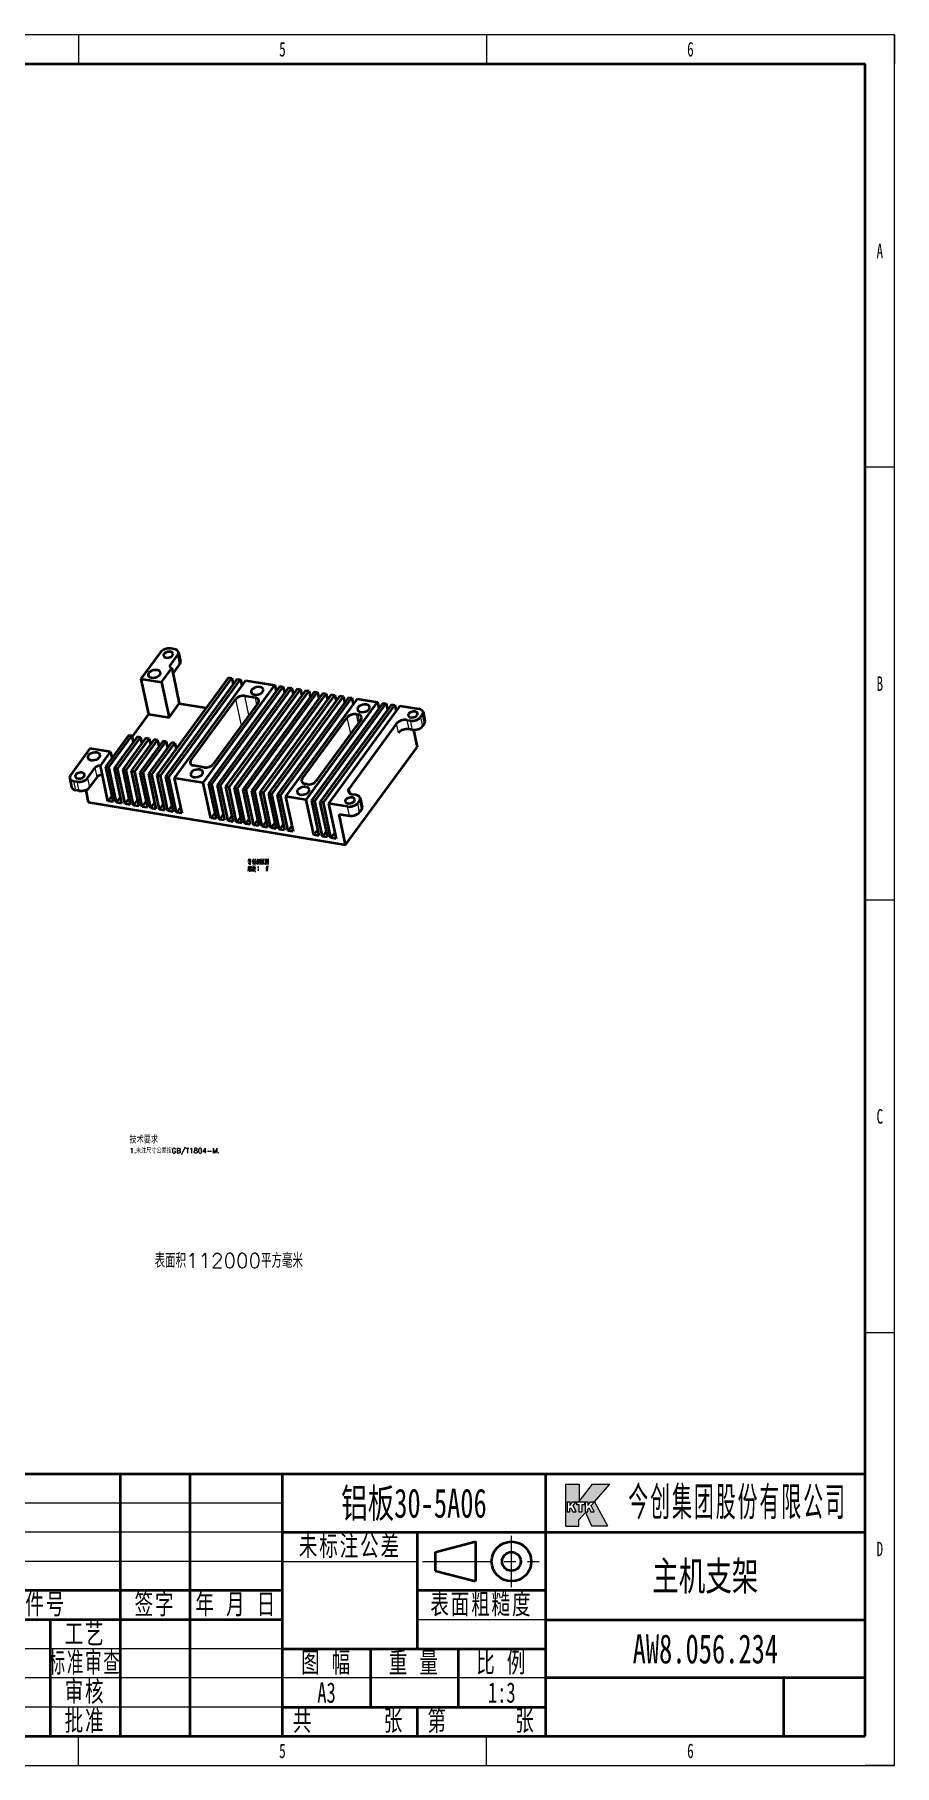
# Model space of a CAD drawing. Header units: millimetres. Extents: x -631 to 3210, y -446 to 2288.
# Drawn here: x 187 to 630, y 1396 to 2288 of the extents above; entities that cross this region are included whole.
import ezdxf
from ezdxf.enums import TextEntityAlignment as Align

# ---------------------------------------------------------------- set-up
doc = ezdxf.new("R2010")
doc.units = ezdxf.units.MM
doc.linetypes.add('点画线', pattern=[18, 12, -2, 2, -2])
doc.layers.get('0').update_dxf_attribs({"lineweight": 18})
for name, color, linetype, lineweight in [('中心线层', 1, '点画线', 18), ('尺寸线层', 3, 'Continuous', 18), ('文本层', 3, 'Continuous', 18), ('粗实线层', 7, 'Continuous', 35), ('细实线层', 7, 'Continuous', 18), ('细线0层', 255, 'Continuous', 18)]:
    doc.layers.add(name, color=color, linetype=linetype, lineweight=lineweight)
doc.styles.add('_CAXA_TXTSTYLE_OVERRID_1', font='', dxfattribs={"width": 0.667, "height": 3.5})
doc.styles.get("Standard").update_dxf_attribs({"font": 'txt.shx', "bigfont": 'gbcbig.shx'})
doc.styles.add('标准', font='', dxfattribs={"width": 0.667})
doc.styles.get('_CAXA_TXTSTYLE_OVERRID_1').set_extended_font_data('仿宋')
doc.styles.get('标准').set_extended_font_data('宋体')

# ---------------------------------------------------------------- blocks, each defined once
blk = doc.blocks.new('*X2')
at = {"layer": '粗实线层'}
for p, q in [((-185, 143.5), (205, 143.5)), ((205, -143.5), (205, 143.5)), ((-185, -143.5), (205, -143.5))]:
    blk.add_line(p, q, dxfattribs=at)
at = {"layer": '细实线层'}
for p, q in [((-210, 148.5), (210, 148.5)), ((70, 148.5), (70, 143.5)), ((140, 148.5), (140, 143.5)), ((210, -148.5), (210, 148.5)), ((210, 148.5), (210, 143.5)), ((210, 74.25), (205, 74.25)), ((210, 0), (205, 0)), ((210, -74.25), (205, -74.25)), ((70, -148.5), (70, -143.5)), ((140, -148.5), (140, -143.5)), ((210, -148.5), (210, -143.5)), ((-210, -148.5), (210, -148.5)), ((210, -148.5), (205, -148.5))]:
    blk.add_line(p, q, dxfattribs=at)
at = {"layer": '尺寸线层', "style": '标准'}
for tag, height, width, p in [('T1', 2.5, 0.667, (-175, 146)), ('T2', 2.5, 0.667, (-105, 146)), ('T3', 2.5, 0.667, (-35, 146)), ('T4', 2.5, 0.667, (35, 146)), ('T5', 2.5, 0.667, (105, 146)), ('T6', 2.5, 0.667, (175, 146)), ('R1', 2.5, 0.667, (207.5, 111.38)), ('SQE', 3.5, 0.667, (-188.18, 80.99)), ('试制车间', 3.5, 0.28375, (-188.18, 73.99)), ('涂装车间（装配）', 3.5, 0.147264, (-188.18, 66.99)), ('涂装车间（涂装）', 3.5, 0.147264, (-188.18, 59.99)), ('国际内装车间', 3.5, 0.189302, (-188.18, 52.99)), ('地铁复合车间', 3.5, 0.186278, (-188.18, 46.02)), ('屏蔽门车间', 3.5, 0.225254, (-188.18, 39.14)), ('R2', 2.5, 0.667, (207.5, 37.12)), ('电器车间', 3.5, 0.292284, (-188.18, 32.21)), ('玻璃钢车间', 3.5, 0.225603, (-188.18, 25.29)), ('城轨内装车间', 3.5, 0.186278, (-188.18, 18.29)), ('不锈钢箱体车间', 3.5, 0.15932, (-188.18, 11.29)), ('门系统总装车间', 3.5, 0.161527, (-188.18, 4.29)), ('座椅厨房车间', 3.5, 0.186516, (-188.18, -2.71)), ('碳钢车间', 3.5, 0.28375, (-188.18, -9.71)), ('铝不锈钢车间', 3.5, 0.186397, (-188.18, -16.71)), ('风挡车间', 3.5, 0.284026, (-188.18, -23.71)), ('风道车间', 3.5, 0.284026, (-188.18, -30.71)), ('动车内装车间', 3.5, 0.186397, (-188.18, -37.71)), ('R3', 2.5, 0.667, (207.5, -37.12)), ('采购部', 3.5, 0.378308, (-188.18, -44.71)), ('检修服务部', 3.5, 0.223014, (-188.18, -51.71)), ('品管部', 3.5, 0.389426, (-188.18, -58.71)), ('生产保障部', 3.5, 0.223356, (-188.18, -65.71)), ('工业化部', 3.5, 0.281557, (-188.18, -72.71)), ('研发部', 3.5, 0.3788, (-188.18, -79.71)), ('旧底图总号', 3, 0.667, (-197.5, -100.5)), ('底图总号', 3, 0.667, (-197.5, -113.5)), ('R4', 2.5, 0.667, (207.5, -111.38)), ('签字', 3, 0.667, (-197.5, -126.5)), ('日期', 3, 0.667, (-197.5, -139.5)), ('B1', 2.5, 0.667, (-175, -146)), ('B2', 2.5, 0.667, (-105, -146)), ('B3', 2.5, 0.667, (-35, -146)), ('B4', 2.5, 0.667, (35, -146)), ('B5', 2.5, 0.667, (105, -146)), ('B6', 2.5, 0.667, (175, -146))]:
    blk.add_attdef(tag, text='', height=height, dxfattribs=dict(at, width=width)).set_placement(p, align=Align.MIDDLE_CENTER)
at = {"layer": '尺寸线层', "style": '标准', "width": 0.667}
blk.add_attdef('图号', text='', height=5.33, rotation=180, dxfattribs=at).set_placement((-160, 138.5), align=Align.MIDDLE_CENTER)
blk = doc.blocks.new('*X3')
at = {"layer": '粗实线层'}
h = blk.add_hatch(color=150, dxfattribs=at)
h.paths.add_polyline_path([(-51.35, 36.06), (-51.35, 40.67), (-51.35, 43.23), (-49.09, 43.23), (-49.09, 40.29), (-46.81, 43.23), (-43.85, 43.23), (-46.43, 40.25), (-44.22, 36.08), (-46.97, 36.08), (-48.02, 38.42), (-49.13, 37.14), (-49.13, 36.06)], flags=0)
h.paths.add_polyline_path([(-50.68, 39.59), (-50.67, 39.61), (-50.23, 40.23), (-49.58, 40.23), (-50.13, 39.6), (-49.61, 38.49), (-50.17, 38.49), (-50.49, 39.18), (-50.68, 38.97), (-50.68, 38.49), (-51.13, 38.49), (-51.13, 39.61), (-51.13, 40.23), (-50.68, 40.23), (-50.68, 39.61)], flags=0)
h.paths.add_polyline_path([(-49.12, 38.49), (-49.12, 39.61), (-49.12, 39.76), (-49.55, 39.76), (-49.55, 40.23), (-48.19, 40.23), (-48.19, 39.76), (-48.65, 39.76), (-48.65, 38.49)], flags=0)
h.paths.add_polyline_path([(-48.03, 38.49), (-48.03, 39.53), (-48.03, 40.23), (-47.58, 40.23), (-47.58, 39.59), (-47.13, 40.23), (-46.48, 40.23), (-47.03, 39.6), (-46.51, 38.49), (-47.07, 38.49), (-47.39, 39.18), (-47.58, 38.97), (-47.58, 38.49)], flags=0)
at = {"layer": '中心线层'}
for p, q in [((-60.71, 25.6), (-60.71, 34.4)), ((-75.97, 30), (-55.97, 30))]:
    blk.add_line(p, q, dxfattribs=at)
at = {"layer": '尺寸线层'}
for p, q in [((-100, 40), (-180, 40)), ((-100, 35), (-180, 35)), ((-100, 30), (-180, 30)), ((-100, 15), (-180, 15)), ((-54.87, 10), (-180, 10)), ((-100, 5), (-180, 5))]:
    blk.add_line(p, q, dxfattribs=at)
at = {"layer": '文本层', "color": 150}
for p, q in [((-51.35, 36.06), (-51.35, 43.23)), ((-51.35, 43.23), (-49.09, 43.23)), ((-49.09, 43.23), (-49.09, 40.29)), ((-49.09, 40.29), (-46.81, 43.23)), ((-46.81, 43.23), (-43.85, 43.23)), ((-46.43, 40.25), (-43.85, 43.23)), ((-51.13, 40.23), (-51.13, 38.49)), ((-51.13, 40.23), (-50.68, 40.23)), ((-50.68, 40.23), (-50.68, 39.59)), ((-50.68, 39.59), (-50.23, 40.23)), ((-50.68, 38.97), (-50.49, 39.18)), ((-50.68, 38.49), (-50.68, 38.97)), ((-50.49, 39.18), (-50.17, 38.49)), ((-50.23, 40.23), (-49.58, 40.23)), ((-50.13, 39.6), (-49.58, 40.23)), ((-49.61, 38.49), (-50.13, 39.6)), ((-49.55, 40.23), (-48.19, 40.23)), ((-49.55, 40.23), (-49.55, 39.76)), ((-49.55, 39.76), (-49.12, 39.76)), ((-49.12, 39.76), (-49.12, 38.49)), ((-48.65, 39.76), (-48.19, 39.76)), ((-48.65, 39.76), (-48.65, 38.49)), ((-48.19, 40.23), (-48.19, 39.76)), ((-48.03, 40.23), (-48.03, 38.49)), ((-48.03, 40.23), (-47.58, 40.23)), ((-47.58, 40.23), (-47.58, 39.59)), ((-47.58, 39.59), (-47.13, 40.23)), ((-47.58, 38.97), (-47.39, 39.18)), ((-47.58, 38.49), (-47.58, 38.97)), ((-47.39, 39.18), (-47.07, 38.49)), ((-47.13, 40.23), (-46.48, 40.23)), ((-47.03, 39.6), (-46.48, 40.23)), ((-46.51, 38.49), (-47.03, 39.6)), ((-46.43, 40.25), (-44.22, 36.08)), ((-51.35, 36.06), (-49.13, 36.06)), ((-51.13, 38.49), (-50.68, 38.49)), ((-50.17, 38.49), (-49.61, 38.49)), ((-49.13, 37.14), (-48.02, 38.42)), ((-49.13, 36.06), (-49.13, 37.14)), ((-49.12, 38.49), (-48.65, 38.49)), ((-48.03, 38.49), (-47.58, 38.49)), ((-48.02, 38.42), (-46.97, 36.08)), ((-47.07, 38.49), (-46.51, 38.49)), ((-46.97, 36.08), (-44.22, 36.08))]:
    blk.add_line(p, q, dxfattribs=at)
at = {"layer": '文本层'}
blk.add_line((-49.13, 36.06), (-49.13, 36.06), dxfattribs=at)
at = {"layer": '粗实线层'}
for p, q in [((-180, 45), (-180, 0)), ((0, 45), (-180, 45)), ((-172, 45), (-172, 20)), ((-163.87, 45), (-163.87, 20)), ((-127.87, 45), (-127.87, 0)), ((-115.87, 45), (-115.87, 0)), ((-100, 0), (-100, 45)), ((-54.87, 45), (-54.87, 0)), ((0, 0), (0, 45)), ((-100, 35), (0, 35)), ((-76.87, 35), (-76.87, 15)), ((-73.79, 31.6), (-66.89, 33.4)), ((-66.89, 33.4), (-66.89, 26.6)), ((-73.79, 31.6), (-73.79, 28.4)), ((-73.79, 28.4), (-66.89, 26.6)), ((-100, 25), (-180, 25)), ((-54.87, 25), (-76.87, 25)), ((-100, 20), (-180, 20)), ((-167.87, 20), (-167.87, 0)), ((-155.87, 20), (-155.87, 0)), ((-139.87, 20), (-139.87, 0)), ((-54.87, 20), (0, 20)), ((-100, 15), (-54.87, 15)), ((-84.87, 15), (-84.87, 5)), ((-69.87, 15), (-69.87, 5)), ((0, 10), (-54.87, 10)), ((-14.04, 10), (-14.04, 0)), ((-100, 5), (-54.87, 5)), ((-76.87, 5), (-76.87, 0)), ((-180, 0), (0, 0))]:
    blk.add_line(p, q, dxfattribs=at)
for radius in [3.4, 1.6]:
    blk.add_circle((-60.71, 30), radius, dxfattribs=at)
at = {"layer": '细线0层'}
for p, q in [((-100, 30), (-76.87, 30)), ((-54.87, 20), (-76.87, 20))]:
    blk.add_line(p, q, dxfattribs=at)
at = {"layer": '尺寸线层', "attachment_point": 5}
for s, insert, char_height, width, style in [('\\T1.1;{\\W0.5;\\C150;今创集团股份有限公司}', (-21.9, 40), 5, 42.792, '_CAXA_TXTSTYLE_OVERRID_1'), ('\\T1.1;\\H0.929172x;\\W0.610078;焊接审核', (-173.93, 7.5), 3.5, 18.4107, '标准')]:
    blk.add_mtext(s, dxfattribs=dict(at, insert=insert, char_height=char_height, width=width, style=style))
at = {"layer": '尺寸线层', "char_height": 3.5, "attachment_point": 5, "style": '标准'}
for s, insert, width, line_spacing_factor in [('\\T1.1;\\W0.667;未标注公差', (-88.43, 32.5), 38.5655, 0.921667), ('\\T1.1;\\W0.667;版本', (-176, 22.5), 13.336, 0.921667), ('\\T1.1;\\W0.667;更改文件号', (-145.87, 22.5), 60.012, 0.917778), ('\\T1.1;\\W0.667;签字', (-121.87, 22.5), 20.004, 0.921667), ('\\T1.1;\\W0.667;年 月 日', (-107.93, 22.5), 26.4475, 0.921667), ('\\T1.1;\\W0.667;表面粗糙度', (-65.87, 22.5), 36.674, 0.921667), ('\\T1.1;\\W0.667;设计', (-173.93, 17.5), 20.2285, 0.886667), ('\\T1.1;\\W0.667;工艺', (-133.87, 17.5), 20.004, 0.847778), ('\\T1.1;\\W0.667;图 幅', (-92.43, 12.5), 25.2295, 0.917778), ('\\T1.1;\\W0.667;重 量', (-77.37, 12.5), 25.005, 0.875), ('\\T1.1;\\W0.667;比 例', (-62.37, 12.5), 25.005, 0.902222), ('\\T1.1;\\W0.667;审核', (-133.87, 7.5), 20.004, 0.925556), ('\\T1.1;\\W0.667;共', (-96.46, 2.5), 11.8108, 0.902222), ('\\T1.1;\\W0.667;张', (-80.87, 2.5), 13.336, 0.894444), ('\\T1.1;\\W0.667;第', (-73.37, 2.5), 11.669, 0.913889), ('\\T1.1;\\W0.667;张', (-58.31, 2.5), 11.4846, 0.894444)]:
    blk.add_mtext(s, dxfattribs=dict(at, insert=insert, width=width, line_spacing_factor=line_spacing_factor))
at = {"layer": '尺寸线层', "linetype": 'Continuous', "char_height": 3.5, "attachment_point": 5, "style": '标准'}
for s, insert, width, line_spacing_factor in [('\\T1.1;\\W0.667;处数', (-167.93, 22.5), 13.5605, 0.917778), ('\\T1.1;\\W0.667;校核', (-173.93, 12.5), 20.2285, 0.925556), ('\\T1.1;\\W0.594321;标准审查', (-133.87, 12.5), 19.1319, 0.917778), ('\\T1.1;\\W0.667;批准', (-133.87, 2.5), 20.004, 0.91)]:
    blk.add_mtext(s, dxfattribs=dict(at, insert=insert, width=width, line_spacing_factor=line_spacing_factor))
at = {"layer": '尺寸线层', "linetype": 'Continuous', "insert": (-173.93, 2.5), "char_height": 3.5, "width": 18.4107, "attachment_point": 5, "style": '标准'}
blk.add_mtext('\\T1.1;\\H0.929172x;\\W0.610078;粘接审核', dxfattribs=at)
at = {"layer": '尺寸线层', "style": '标准'}
for tag, height, width, p in [('KTK版本4', 3.34, 0.37182, (-176, 42.5)), ('处数4', 3.36, 0.62988, (-167.93, 42.5)), ('更改文件号4', 3.36, 0.667, (-145.87, 42.5)), ('签字4', 3.34, 0.667, (-121.87, 42.5)), ('年月日4', 3.34, 0.667, (-107.93, 42.5)), ('材料', 5, 0.667, (-77.43, 40)), ('KTK版本3', 3.34, 0.374264, (-176, 37.5)), ('处数3', 3.36, 0.636828, (-167.93, 37.5)), ('更改文件号3', 3.36, 0.667, (-145.87, 37.5)), ('签字3', 3.34, 0.667, (-121.87, 37.5)), ('年月日3', 3.34, 0.667, (-107.93, 37.5)), ('KTK版本2', 3.34, 0.374264, (-176, 32.5)), ('处数2', 3.36, 0.636828, (-167.93, 32.5)), ('更改文件号2', 3.36, 0.667, (-145.87, 32.5)), ('签字2', 3.34, 0.667, (-121.87, 32.5)), ('年月日2', 3.34, 0.667, (-107.93, 32.5)), ('名称', 5, 0.667, (-27.43, 27.5)), ('KTK版本', 3.34, 0.429424, (-176, 27.5)), ('处数1', 3.36, 0.647024, (-167.93, 27.5)), ('更改文件号1', 3.36, 0.667, (-145.87, 27.5)), ('签字1', 3.34, 0.667, (-121.87, 27.5)), ('年月日1', 3.34, 0.667, (-107.93, 27.5)), ('设计', 3.47, 0.667, (-161.87, 17.5)), ('设计日期', 3.5, 0.667, (-147.87, 17.5)), ('工艺', 3.5, 0.667, (-121.87, 17.5)), ('工艺日期', 3.41, 0.667, (-107.93, 17.5)), ('图号', 5, 0.667, (-27.43, 15)), ('校核', 3.5, 0.667, (-161.87, 12.5)), ('校核日期', 3.33, 0.667, (-147.87, 12.5)), ('标准审核', 3.33, 0.594979, (-121.87, 12.5)), ('标准审核日期', 3.33, 0.525265, (-107.93, 12.5)), ('焊接审核', 3.25, 0.602894, (-161.87, 7.5)), ('焊接审核日期', 3.25, 0.538358, (-147.87, 7.5)), ('审核', 3.33, 0.667, (-121.87, 7.5)), ('审核日期', 3.33, 0.667, (-107.93, 7.5)), ('图幅', 3.36, 0.667, (-92.43, 7.5)), ('重量', 3.5, 0.667, (-77.37, 7.5)), ('比例', 3.41, 0.667, (-62.37, 7.5)), ('原图号', 5, 0.667, (-34.45, 5.12)), ('客户版本', 5, 0.462605, (-7.02, 5)), ('粘接审核', 3.25, 0.602894, (-161.87, 2.5)), ('粘接审核日期', 3.25, 0.538358, (-147.87, 2.5)), ('批准', 3.38, 0.667, (-121.87, 2.5)), ('批准日期', 3.37, 0.667, (-107.93, 2.5)), ('共几张', 3.38, 0.512128, (-88.89, 2.5)), ('第几张', 3.36, 0.521411, (-65.81, 2.5))]:
    blk.add_attdef(tag, text='', height=height, dxfattribs=dict(at, width=width)).set_placement(p, align=Align.MIDDLE_CENTER)

msp = doc.modelspace()

# ---------------------------------------------------------------- linework, layer by layer
at = {"color": 7, "lineweight": 35, "ltscale": 0.426091}
for p, q in [((252.247, 1969.595), (242.182, 1955.841)), ((215.927, 1919.959), (205.862, 1906.205))]:
    msp.add_line(p, q, dxfattribs=at)
at = {"color": 7, "lineweight": 35, "ltscale": 0.04475}
for p, q in [((259.296, 1971.115), (257.529, 1971.406)), ((287.174, 1956.475), (288.94, 1956.184)), ((291.589, 1955.748), (293.356, 1955.457)), ((313.668, 1952.113), (315.434, 1951.822)), ((318.083, 1951.386), (319.85, 1951.095)), ((326.915, 1949.932), (328.681, 1949.641)), ((331.33, 1949.205), (333.096, 1948.914)), ((335.746, 1948.478), (337.512, 1948.187)), ((340.162, 1947.751), (341.928, 1947.461)), ((366.655, 1943.39), (368.422, 1943.099)), ((371.071, 1942.663), (372.837, 1942.372)), ((379.059, 1934.647), (380.825, 1934.356)), ((237.504, 1926.458), (235.737, 1926.749)), ((250.751, 1924.277), (248.984, 1924.568)), ((381.84, 1929.627), (380.074, 1929.918)), ((255.166, 1923.55), (253.4, 1923.841)), ((259.582, 1922.823), (257.816, 1923.114)), ((225.689, 1910.311), (223.922, 1910.602)), ((238.936, 1908.13), (237.169, 1908.421)), ((243.351, 1907.403), (241.585, 1907.694)), ((247.767, 1906.676), (246.001, 1906.967)), ((207.644, 1903.231), (209.41, 1902.94)), ((283.092, 1900.861), (281.326, 1901.152)), ((287.508, 1900.134), (285.741, 1900.425)), ((291.923, 1899.407), (290.157, 1899.698)), ((305.17, 1897.226), (303.404, 1897.517)), ((309.586, 1896.499), (307.82, 1896.79)), ((314.001, 1895.772), (312.235, 1896.063)), ((331.664, 1892.864), (329.898, 1893.155)), ((336.08, 1892.138), (334.313, 1892.428)), ((352.819, 1896.082), (351.053, 1896.373))]:
    msp.add_line(p, q, dxfattribs=at)
at = {"color": 7, "lineweight": 35, "ltscale": 0.120918}
for p, q in [((261.456, 1969.562), (262.471, 1964.833)), ((258.031, 1961.273), (259.045, 1956.543)), ((387.362, 1938.784), (388.376, 1934.055)), ((222.288, 1906.309), (221.273, 1911.038)), ((205.484, 1904.784), (206.498, 1900.055)), ((354.98, 1894.53), (355.995, 1889.8))]:
    msp.add_line(p, q, dxfattribs=at)
at = {"color": 7, "lineweight": 35, "ltscale": 0.222309}
for p, q in [((252.78, 1954.096), (258.031, 1961.273)), ((221.273, 1911.038), (226.524, 1918.214))]:
    msp.add_line(p, q, dxfattribs=at)
at = {"color": 7, "lineweight": 35, "ltscale": 0.166732}
for p, q in [((257.14, 1962.759), (261.078, 1968.142)), ((214.693, 1904.751), (218.632, 1910.133)), ((219.646, 1905.404), (215.708, 1900.022))]:
    msp.add_line(p, q, dxfattribs=at)
at = {"color": 7, "lineweight": 13, "ltscale": 0.032744}
msp.add_line((257.14, 1962.759), (257.414, 1961.479), dxfattribs=at)
at = {"color": 7, "lineweight": 35, "ltscale": 0.148005}
msp.add_line((262.093, 1963.413), (258.597, 1958.635), dxfattribs=at)
at = {"color": 7, "lineweight": 13, "ltscale": 0.120918}
for p, q in [((262.093, 1963.413), (261.078, 1968.142)), ((386.108, 1936.167), (387.123, 1931.438)), ((374.791, 1928.107), (373.776, 1932.836)), ((219.646, 1905.404), (218.632, 1910.133)), ((210.425, 1898.211), (209.41, 1902.94)), ((214.693, 1904.751), (215.708, 1900.022)), ((349.458, 1885.373), (348.443, 1890.102)), ((354.741, 1887.184), (353.726, 1891.913))]:
    msp.add_line(p, q, dxfattribs=at)
at = {"color": 7, "lineweight": 35, "ltscale": 0.463518}
for p, q in [((242.182, 1955.841), (246.072, 1937.713)), ((229.578, 1892.183), (225.689, 1910.311)), ((238.41, 1890.729), (234.52, 1908.857)), ((241.585, 1907.694), (245.475, 1889.566)), ((247.241, 1889.275), (243.351, 1907.403)), ((250.416, 1906.24), (254.306, 1888.112)), ((260.488, 1887.094), (256.598, 1905.223)), ((259.248, 1904.786), (263.137, 1886.658)), ((278.15, 1884.187), (274.261, 1902.315)), ((281.326, 1901.152), (285.215, 1883.024)), ((286.982, 1882.733), (283.092, 1900.861)), ((290.157, 1899.698), (294.047, 1881.57)), ((298.988, 1898.244), (302.878, 1880.116)), ((309.06, 1879.098), (305.17, 1897.226)), ((317.891, 1877.644), (314.001, 1895.772)), ((329.898, 1893.155), (333.787, 1875.027)), ((339.969, 1874.009), (336.08, 1892.138)), ((338.729, 1891.701), (342.619, 1873.573))]:
    msp.add_line(p, q, dxfattribs=at)
at = {"color": 7, "lineweight": 35, "ltscale": 0.268505}
for p, q in [((242.182, 1955.841), (252.78, 1954.096)), ((353.408, 1945.57), (364.006, 1943.826)), ((246.072, 1937.713), (256.669, 1935.968)), ((226.524, 1918.214), (215.927, 1919.959)), ((327.248, 1893.591), (316.651, 1895.336))]:
    msp.add_line(p, q, dxfattribs=at)
at = {"color": 7, "lineweight": 35}
for p, q in [((287.174, 1956.475), (250.416, 1906.24)), ((252.183, 1905.95), (288.94, 1956.184)), ((291.589, 1955.748), (254.832, 1905.513)), ((256.598, 1905.223), (293.356, 1955.457)), ((296.005, 1955.021), (259.248, 1904.786)), ((274.261, 1902.315), (311.018, 1952.549)), ((313.668, 1952.113), (276.91, 1901.879)), ((278.676, 1901.588), (315.434, 1951.822)), ((318.083, 1951.386), (281.326, 1901.152)), ((267.796, 1913.765), (290.989, 1945.461)), ((302.469, 1943.57), (279.277, 1911.875)), ((283.092, 1900.861), (319.85, 1951.095)), ((322.499, 1950.659), (285.741, 1900.425)), ((287.508, 1900.134), (324.265, 1950.368)), ((326.915, 1949.932), (290.157, 1899.698)), ((291.923, 1899.407), (328.681, 1949.641)), ((331.33, 1949.205), (294.573, 1898.971)), ((296.339, 1898.68), (333.096, 1948.914)), ((335.746, 1948.478), (298.988, 1898.244)), ((300.755, 1897.953), (337.512, 1948.187)), ((340.162, 1947.751), (303.404, 1897.517)), ((305.17, 1897.226), (341.928, 1947.461)), ((344.577, 1947.024), (307.82, 1896.79)), ((309.586, 1896.499), (346.343, 1946.734)), ((348.993, 1946.297), (312.235, 1896.063)), ((314.001, 1895.772), (350.759, 1946.007)), ((353.408, 1945.57), (316.651, 1895.336)), ((327.248, 1893.591), (364.006, 1943.826)), ((366.655, 1943.39), (329.898, 1893.155)), ((331.664, 1892.864), (368.422, 1943.099)), ((371.071, 1942.663), (334.313, 1892.428)), ((325.2, 1904.315), (348.392, 1936.01)), ((355.457, 1934.847), (332.265, 1903.152)), ((336.08, 1892.138), (372.837, 1942.372)), ((375.487, 1941.936), (338.729, 1891.701)), ((235.737, 1926.749), (223.922, 1910.602)), ((225.689, 1910.311), (237.504, 1926.458)), ((240.153, 1926.022), (228.338, 1909.875)), ((230.104, 1909.584), (241.919, 1925.731)), ((244.569, 1925.295), (232.754, 1909.148)), ((234.52, 1908.857), (246.335, 1925.004)), ((248.984, 1924.568), (237.169, 1908.421)), ((373.776, 1932.836), (349.271, 1899.347)), ((238.936, 1908.13), (250.751, 1924.277)), ((253.4, 1923.841), (241.585, 1907.694)), ((243.351, 1907.403), (255.166, 1923.55)), ((257.816, 1923.114), (246.001, 1906.967)), ((247.767, 1906.676), (259.582, 1922.823)), ((347.542, 1870.482), (384.299, 1920.716)), ((215.073, 1892.29), (347.542, 1870.482))]:
    msp.add_line(p, q, dxfattribs=at)
at = {"color": 7, "lineweight": 35, "ltscale": 0.463517}
for p, q in [((252.78, 1954.096), (256.669, 1935.968)), ((223.922, 1910.602), (227.812, 1892.474)), ((228.338, 1909.875), (232.228, 1891.747)), ((233.994, 1891.456), (230.104, 1909.584)), ((232.754, 1909.148), (236.643, 1891.02)), ((237.169, 1908.421), (241.059, 1890.293)), ((242.825, 1890.002), (238.936, 1908.13)), ((246.001, 1906.967), (249.89, 1888.839)), ((251.657, 1888.548), (247.767, 1906.676)), ((256.072, 1887.821), (252.183, 1905.95)), ((254.832, 1905.513), (258.722, 1887.385)), ((276.91, 1901.879), (280.8, 1883.751)), ((282.566, 1883.46), (278.676, 1901.588)), ((285.741, 1900.425), (289.631, 1882.297)), ((291.397, 1882.006), (287.508, 1900.134)), ((295.813, 1881.279), (291.923, 1899.407)), ((294.573, 1898.971), (298.462, 1880.843)), ((300.229, 1880.552), (296.339, 1898.68)), ((304.644, 1879.825), (300.755, 1897.953)), ((303.404, 1897.517), (307.294, 1879.389)), ((307.82, 1896.79), (311.709, 1878.662)), ((313.475, 1878.371), (309.586, 1896.499)), ((312.235, 1896.063), (316.125, 1877.935)), ((316.651, 1895.336), (320.54, 1877.208)), ((331.138, 1875.463), (327.248, 1893.591)), ((335.554, 1874.736), (331.664, 1892.864)), ((334.313, 1892.428), (338.203, 1874.3))]:
    msp.add_line(p, q, dxfattribs=at)
at = {"color": 7, "lineweight": 35, "ltscale": 0.3426}
for p, q in [((259.045, 1956.543), (261.92, 1943.144)), ((225.163, 1892.91), (222.288, 1906.309))]:
    msp.add_line(p, q, dxfattribs=at)
at = {"color": 7, "lineweight": 35, "ltscale": 0.080211}
for p, q in [((288.94, 1956.184), (289.613, 1953.047)), ((293.356, 1955.457), (294.029, 1952.32)), ((311.018, 1952.549), (311.691, 1949.412)), ((315.434, 1951.822), (316.107, 1948.685)), ((319.85, 1951.095), (320.523, 1947.958)), ((324.265, 1950.368), (324.938, 1947.231)), ((328.681, 1949.641), (329.354, 1946.504)), ((333.096, 1948.914), (333.77, 1945.777)), ((337.512, 1948.187), (338.185, 1945.05)), ((341.928, 1947.461), (342.601, 1944.324)), ((346.343, 1946.734), (347.016, 1943.597)), ((350.759, 1946.007), (351.432, 1942.87)), ((364.006, 1943.826), (364.679, 1940.689)), ((368.422, 1943.099), (369.095, 1939.962)), ((372.837, 1942.372), (373.51, 1939.235)), ((237.504, 1926.458), (238.177, 1923.321)), ((241.919, 1925.731), (242.592, 1922.594)), ((246.335, 1925.004), (247.008, 1921.867)), ((250.751, 1924.277), (251.424, 1921.14)), ((255.166, 1923.55), (255.839, 1920.413)), ((259.582, 1922.823), (260.255, 1919.686))]:
    msp.add_line(p, q, dxfattribs=at)
at = {"color": 7, "lineweight": 35, "ltscale": 0.38038}
msp.add_line((296.005, 1955.021), (311.018, 1952.549), dxfattribs=at)
at = {"color": 7, "lineweight": 35, "ltscale": 0.222308}
msp.add_line((256.669, 1935.968), (261.92, 1943.144), dxfattribs=at)
at = {"color": 7, "lineweight": 35, "ltscale": 0.350483}
msp.add_line((261.92, 1943.144), (275.753, 1940.867), dxfattribs=at)
at = {"color": 7, "lineweight": 13, "ltscale": 0.347579}
msp.add_line((293.905, 1931.867), (290.989, 1945.461), dxfattribs=at)
at = {"color": 7, "lineweight": 35, "ltscale": 0.134252}
for p, q in [((295.611, 1947.045), (300.91, 1946.172)), ((274.655, 1910.291), (269.356, 1911.163)), ((344.159, 1886.245), (349.458, 1885.373))]:
    msp.add_line(p, q, dxfattribs=at)
at = {"color": 7, "lineweight": 13, "ltscale": 0.254}
msp.add_line((297.743, 1937.111), (295.611, 1947.045), dxfattribs=at)
at = {"color": 7, "lineweight": 13, "ltscale": 0.093579}
for p, q in [((300.91, 1946.172), (301.695, 1942.513)), ((354.683, 1933.789), (353.898, 1937.449))]:
    msp.add_line(p, q, dxfattribs=at)
at = {"color": 7, "lineweight": 35, "ltscale": 0.044752}
for p, q in [((322.499, 1950.659), (324.265, 1950.368)), ((344.577, 1947.024), (346.343, 1946.734)), ((348.993, 1946.297), (350.759, 1946.007)), ((241.919, 1925.731), (240.153, 1926.022)), ((246.335, 1925.004), (244.569, 1925.295)), ((230.104, 1909.584), (228.338, 1909.875)), ((234.52, 1908.857), (232.754, 1909.148)), ((210.425, 1898.211), (208.659, 1898.502)), ((252.183, 1905.95), (250.416, 1906.24)), ((256.598, 1905.223), (254.832, 1905.513)), ((278.676, 1901.588), (276.91, 1901.879)), ((296.339, 1898.68), (294.573, 1898.971)), ((300.755, 1897.953), (298.988, 1898.244))]:
    msp.add_line(p, q, dxfattribs=at)
at = {"color": 7, "lineweight": 35, "ltscale": 0.359542}
msp.add_line((246.072, 1937.713), (237.579, 1926.106), dxfattribs=at)
at = {"color": 7, "lineweight": 13, "ltscale": 0.213896}
msp.add_line((350.187, 1927.645), (348.392, 1936.01), dxfattribs=at)
at = {"color": 7, "lineweight": 35, "ltscale": 0.022375}
for p, q in [((353.015, 1937.595), (353.898, 1937.449)), ((327.642, 1901.567), (326.759, 1901.713))]:
    msp.add_line(p, q, dxfattribs=at)
at = {"color": 7, "lineweight": 13, "ltscale": 0.120316}
msp.add_line((353.015, 1937.595), (354.024, 1932.889), dxfattribs=at)
at = {"color": 7, "lineweight": 35, "ltscale": 0.246128}
msp.add_line((375.487, 1941.936), (385.201, 1940.336), dxfattribs=at)
at = {"color": 7, "lineweight": 13, "ltscale": 0.120917}
for p, q in [((379.059, 1934.647), (380.074, 1929.918)), ((380.825, 1934.356), (381.84, 1929.627)), ((386.983, 1937.363), (387.998, 1932.634)), ((208.659, 1898.502), (207.644, 1903.231)), ((354.601, 1893.109), (355.616, 1888.38))]:
    msp.add_line(p, q, dxfattribs=at)
at = {"color": 7, "lineweight": 35, "ltscale": 0.037052}
msp.add_line((386.108, 1936.167), (386.983, 1937.363), dxfattribs=at)
at = {"color": 7, "lineweight": 35, "ltscale": 0.226314}
msp.add_line((382.4, 1929.567), (384.299, 1920.716), dxfattribs=at)
at = {"color": 7, "lineweight": 35, "ltscale": 0.03705}
msp.add_line((387.998, 1932.634), (387.123, 1931.438), dxfattribs=at)
at = {"color": 7, "lineweight": 35, "ltscale": 0.08021}
msp.add_line((226.524, 1918.214), (227.197, 1915.077), dxfattribs=at)
at = {"color": 7, "lineweight": 13, "ltscale": 0.057303}
msp.add_line((268.277, 1911.524), (267.796, 1913.765), dxfattribs=at)
at = {"color": 7, "lineweight": 35, "ltscale": 0.16145}
msp.add_line((213.718, 1898.604), (215.073, 1892.29), dxfattribs=at)
at = {"color": 7, "lineweight": 35, "ltscale": 0.380382}
msp.add_line((274.261, 1902.315), (259.248, 1904.786), dxfattribs=at)
at = {"color": 7, "lineweight": 13, "ltscale": 0.057302}
msp.add_line((325.681, 1902.074), (325.2, 1904.315), dxfattribs=at)
at = {"color": 7, "lineweight": 13, "ltscale": 0.065489}
msp.add_line((349.271, 1899.347), (349.82, 1896.786), dxfattribs=at)
at = {"color": 7, "lineweight": 35, "ltscale": 0.083667}
for p, q in [((227.139, 1895.611), (225.163, 1892.91)), ((229.578, 1892.183), (231.555, 1894.884)), ((233.994, 1891.456), (235.97, 1894.157)), ((242.825, 1890.002), (244.802, 1892.703)), ((247.241, 1889.275), (249.217, 1891.976)), ((251.657, 1888.548), (253.633, 1891.249)), ((288.958, 1885.434), (286.982, 1882.733)), ((297.789, 1883.98), (295.813, 1881.279)), ((302.205, 1883.253), (300.229, 1880.552)), ((311.036, 1881.799), (309.06, 1879.098)), ((315.452, 1881.072), (313.475, 1878.371)), ((319.867, 1880.345), (317.891, 1877.644)), ((333.114, 1878.164), (331.138, 1875.463)), ((337.53, 1877.437), (335.554, 1874.736)), ((341.946, 1876.71), (339.969, 1874.009))]:
    msp.add_line(p, q, dxfattribs=at)
at = {"color": 7, "lineweight": 35, "ltscale": 0.067125}
for p, q in [((227.812, 1892.474), (225.163, 1892.91)), ((232.228, 1891.747), (229.578, 1892.183)), ((236.643, 1891.02), (233.994, 1891.456)), ((249.89, 1888.839), (247.241, 1889.275)), ((254.306, 1888.112), (251.657, 1888.548)), ((289.631, 1882.297), (286.982, 1882.733)), ((294.047, 1881.57), (291.397, 1882.006)), ((298.462, 1880.843), (295.813, 1881.279)), ((311.709, 1878.662), (309.06, 1879.098)), ((316.125, 1877.935), (313.475, 1878.371)), ((320.54, 1877.208), (317.891, 1877.644)), ((333.787, 1875.027), (331.138, 1875.463)), ((338.203, 1874.3), (335.554, 1874.736)), ((342.619, 1873.573), (339.969, 1874.009))]:
    msp.add_line(p, q, dxfattribs=at)
at = {"color": 7, "lineweight": 35, "ltscale": 0.083668}
for p, q in [((238.41, 1890.729), (240.386, 1893.43)), ((258.048, 1890.522), (256.072, 1887.821)), ((262.464, 1889.795), (260.488, 1887.094)), ((280.127, 1886.888), (278.15, 1884.187)), ((284.542, 1886.161), (282.566, 1883.46)), ((306.62, 1882.526), (304.644, 1879.825))]:
    msp.add_line(p, q, dxfattribs=at)
at = {"color": 7, "lineweight": 35, "ltscale": 0.067127}
for p, q in [((241.059, 1890.293), (238.41, 1890.729)), ((245.475, 1889.566), (242.825, 1890.002)), ((258.722, 1887.385), (256.072, 1887.821)), ((263.137, 1886.658), (260.488, 1887.094)), ((280.8, 1883.751), (278.15, 1884.187)), ((285.215, 1883.024), (282.566, 1883.46)), ((302.878, 1880.116), (300.229, 1880.552)), ((307.294, 1879.389), (304.644, 1879.825))]:
    msp.add_line(p, q, dxfattribs=at)
at = {"color": 7, "lineweight": 35, "ltscale": 0.24613}
msp.add_line((348.443, 1890.102), (338.729, 1891.701), dxfattribs=at)
at = {"color": 7, "lineweight": 35, "ltscale": 0.037051}
for p, q in [((353.726, 1891.913), (354.601, 1893.109)), ((355.616, 1888.38), (354.741, 1887.184))]:
    msp.add_line(p, q, dxfattribs=at)
at = {"color": 7, "lineweight": 35, "ltscale": 0.083666}
msp.add_line((293.374, 1884.707), (291.397, 1882.006), dxfattribs=at)
at = {"color": 7, "lineweight": 35, "ltscale": 0.403058}
msp.add_line((347.542, 1870.482), (344.159, 1886.245), dxfattribs=at)
at = {"color": 7, "lineweight": 13}
for points in [[(297.735, 1863.272), (297.21, 1862.187)], [(297.525, 1862.817), (298.12, 1862.922)], [(297.875, 1862.327), (297.665, 1862.817)], [(298.4, 1863.272), (298.05, 1862.292)], [(298.12, 1861.627), (298.12, 1862.327)], [(298.26, 1862.817), (298.925, 1862.922)], [(298.4, 1862.817), (298.61, 1862.362)], [(299.415, 1862.537), (300.36, 1862.642)], [(300.045, 1863.272), (299.625, 1861.557)], [(300.885, 1863.202), (300.85, 1861.872), (300.815, 1860.542)], [(301.655, 1862.327), (301.935, 1861.942)], [(301.83, 1863.167), (302.075, 1862.677)], [(302.355, 1861.067), (302.355, 1863.027)], [(302.355, 1862.782), (302.915, 1862.852)], [(302.635, 1862.432), (302.565, 1861.312)], [(302.915, 1862.992), (302.915, 1861.102)], [(303.195, 1861.172), (303.195, 1862.677)], [(303.475, 1863.272), (303.475, 1861.732), (303.475, 1860.192)], [(304.455, 1862.537), (304.28, 1862.047), (303.79, 1861.312)], [(303.825, 1862.327), (304.385, 1862.397)], [(304.105, 1863.202), (304.385, 1862.782)], [(304.875, 1863.167), (304.875, 1861.487)], [(305.54, 1862.992), (304.875, 1862.922)], [(305.19, 1862.572), (305.085, 1861.522)], [(305.47, 1861.417), (305.54, 1863.097)], [(306.31, 1863.202), (306.31, 1861.732), (306.31, 1860.227)], [(306.31, 1863.167), (306.31, 1861.767), (306.31, 1860.367)], [(307.78, 1863.027), (306.31, 1862.887)], [(307.08, 1862.747), (306.52, 1861.942)], [(306.87, 1862.397), (307.325, 1862.467)], [(307.08, 1861.977), (307.43, 1862.607)], [(307.745, 1860.402), (307.745, 1861.767), (307.78, 1863.167)], [(297.14, 1857.007), (297.84, 1857.392)], [(297.595, 1858.442), (297.175, 1858.302)], [(298.995, 1861.732), (297.21, 1861.487)], [(297.665, 1859.457), (297.21, 1858.372)], [(297.245, 1857.672), (297.77, 1857.847)], [(297.735, 1858.687), (297.28, 1857.672)], [(297.385, 1860.997), (298.75, 1861.172)], [(297.63, 1861.977), (298.645, 1862.117)], [(298.05, 1858.162), (297.735, 1857.672)], [(297.77, 1860.997), (297.91, 1860.507)], [(297.98, 1859.142), (297.875, 1858.582)], [(297.98, 1859.002), (299.03, 1859.142)], [(298.225, 1858.722), (298.05, 1858.162)], [(298.4, 1860.192), (298.4, 1860.157), (298.085, 1860.437)], [(298.085, 1858.232), (298.085, 1856.517)], [(298.295, 1858.442), (298.995, 1858.547)], [(298.365, 1859.632), (298.54, 1859.247)], [(298.365, 1858.022), (298.4, 1856.622)], [(298.365, 1857.917), (298.89, 1857.987)], [(298.4, 1861.557), (298.4, 1860.157)], [(298.4, 1857.357), (298.785, 1857.427)], [(298.855, 1856.867), (298.435, 1856.797)], [(298.61, 1858.477), (298.54, 1857.917)], [(298.925, 1858.092), (298.855, 1856.692)], [(299.065, 1859.247), (298.925, 1858.792)], [(299.835, 1858.862), (299.73, 1857.952), (299.625, 1857.532), (299.31, 1856.657)], [(300.29, 1861.137), (299.345, 1860.822)], [(299.345, 1858.792), (300.395, 1858.932)], [(299.555, 1861.522), (300.255, 1861.627)], [(300.15, 1858.372), (300.045, 1857.532), (299.905, 1856.692), (299.695, 1856.972)], [(299.765, 1858.197), (300.15, 1858.267)], [(299.835, 1859.702), (299.94, 1859.142)], [(299.975, 1862.187), (299.975, 1860.192)], [(300.535, 1857.112), (300.15, 1856.587)], [(300.535, 1858.372), (300.36, 1857.812)], [(300.43, 1860.367), (300.43, 1862.152)], [(300.43, 1861.942), (301.235, 1862.047)], [(300.43, 1860.507), (301.2, 1860.577)], [(300.465, 1858.127), (301.025, 1856.692)], [(300.675, 1859.002), (300.535, 1858.372)], [(300.815, 1857.742), (300.535, 1857.112)], [(300.57, 1861.277), (301.095, 1861.347)], [(300.605, 1858.617), (301.305, 1858.757)], [(300.745, 1859.737), (300.675, 1859.002)], [(301.025, 1858.687), (300.815, 1857.742)], [(301.025, 1856.692), (301.34, 1856.692)], [(301.27, 1862.117), (301.2, 1860.367)], [(301.865, 1860.507), (301.655, 1860.927)], [(302.145, 1862.082), (301.865, 1860.507)], [(301.97, 1860.192), (302.39, 1860.682)], [(302.355, 1858.827), (302.74, 1858.827)], [(302.355, 1857.567), (302.74, 1857.567)], [(302.39, 1860.682), (302.565, 1861.312)], [(302.39, 1858.932), (302.705, 1858.932)], [(302.39, 1858.687), (302.705, 1858.687)], [(302.39, 1857.672), (302.705, 1857.672)], [(302.39, 1857.427), (302.705, 1857.427)], [(302.985, 1860.437), (302.635, 1860.962)], [(303.475, 1860.192), (303.16, 1860.647)], [(304.28, 1862.047), (304.28, 1860.262)], [(304.28, 1861.872), (304.595, 1861.557)], [(304.385, 1860.262), (304.665, 1860.542)], [(304.665, 1860.542), (304.91, 1860.892)], [(305.085, 1861.522), (304.91, 1860.892)], [(305.225, 1860.542), (305.225, 1861.627)], [(305.365, 1860.437), (305.225, 1860.542)], [(305.785, 1860.437), (305.365, 1860.437)], [(305.785, 1861.067), (305.785, 1860.437)], [(306.31, 1860.472), (307.675, 1860.577)], [(306.38, 1861.277), (306.87, 1861.697)], [(306.8, 1859.562), (306.695, 1858.162), (306.59, 1856.762)], [(306.8, 1858.827), (307.185, 1858.827)], [(306.8, 1857.567), (307.185, 1857.567)], [(306.835, 1862.187), (307.535, 1861.452)], [(306.835, 1861.102), (307.185, 1860.717)], [(306.835, 1858.932), (307.15, 1858.932)], [(306.835, 1858.687), (307.15, 1858.687)], [(306.835, 1857.672), (307.15, 1857.672)], [(306.835, 1857.427), (307.15, 1857.427)], [(306.87, 1861.697), (307.08, 1861.977)], [(306.94, 1861.487), (307.185, 1861.207)], [(307.395, 1859.562), (307.29, 1858.162), (307.185, 1856.762)], [(307.535, 1861.452), (307.71, 1861.487)], [(307.745, 1860.297), (307.745, 1860.402), (307.675, 1860.577)]]:
    msp.add_lwpolyline(points, dxfattribs=at)
for points in [[(302.46, 1858.617), (302.635, 1858.617), (302.74, 1858.722), (302.74, 1858.897), (302.635, 1859.002), (302.46, 1859.002), (302.355, 1858.897), (302.355, 1858.722)], [(302.46, 1857.357), (302.635, 1857.357), (302.74, 1857.462), (302.74, 1857.637), (302.635, 1857.742), (302.46, 1857.742), (302.355, 1857.637), (302.355, 1857.462)], [(306.905, 1858.617), (307.08, 1858.617), (307.185, 1858.722), (307.185, 1858.897), (307.08, 1859.002), (306.905, 1859.002), (306.8, 1858.897), (306.8, 1858.722)], [(306.905, 1857.357), (307.08, 1857.357), (307.185, 1857.462), (307.185, 1857.637), (307.08, 1857.742), (306.905, 1857.742), (306.8, 1857.637), (306.8, 1857.462)]]:
    msp.add_lwpolyline(points, close=True, dxfattribs=at)
at = {"color": 7, "lineweight": 35}
for centre, major_axis, ratio, start_param, end_param in [((255.779, 1969.014), (3.911, 0.839), 0.5917558, 0.9844589, 2.5552552), ((256.225, 1968.27), (-2.444, -0.524), 0.5917558, 3.1416291, 5.6968479), ((257.545, 1968.723), (3.911, 0.839), 0.5917558, 0.0000363, 0.9844589), ((257.545, 1968.723), (3.911, 0.839), 0.5917558, 5.6968479, 6.2832216), ((249.004, 1958.403), (-3.178, -0.682), 0.5917558, 3.1416291, 5.6968479), ((256.225, 1968.27), (-2.444, -0.524), 0.5917558, 5.6968479, 6.2832218), ((256.225, 1968.27), (-2.444, -0.524), 0.5917558, 0.0000365, 3.1416291), ((258.906, 1962.469), (-1.956, -0.42), 0.5917558, 5.6968479, 6.2832216), ((258.906, 1962.469), (-1.956, -0.42), 0.5917558, 0.0000363, 0.9844589), ((258.56, 1963.994), (-3.911, -0.839), 0.5917558, 2.5552552, 3.141629), ((249.004, 1958.403), (3.178, 0.682), 0.5917558, 2.5552552, 3.1416291), ((249.004, 1958.403), (3.178, 0.682), 0.5917558, 3.1416291, 5.6968479), ((249.004, 1958.403), (-3.178, -0.682), 0.5917558, 2.5552552, 3.1416291), ((301.992, 1949.68), (-3.178, -0.682), 0.5917558, 3.1416291, 5.6968479), ((294.08, 1944.952), (-3.422, -0.734), 0.5917558, 4.1260516, 5.6968479), ((301.992, 1949.68), (3.178, 0.682), 0.5917558, 2.5552552, 3.1416291), ((301.992, 1949.68), (3.178, 0.682), 0.5917558, 3.1416291, 5.6968479), ((299.378, 1944.079), (3.423, 0.735), 0.5916973, 6.2831544, 7.2674122), ((299.383, 1944.079), (3.417, 0.735), 0.5920997, 5.6962172, 6.2829975), ((301.992, 1949.68), (-3.178, -0.682), 0.5917558, 2.5552552, 3.1416291), ((356.746, 1940.666), (-3.178, -0.682), 0.5917558, 3.1416291, 5.6968479), ((351.483, 1935.501), (-3.422, -0.734), 0.5917558, 4.1260516, 5.6968479), ((356.746, 1940.666), (-3.178, -0.682), 0.5917558, 5.6968479, 6.2832218), ((356.746, 1940.666), (-3.178, -0.682), 0.5917558, 0.0000365, 3.1416291), ((352.365, 1935.355), (3.423, 0.735), 0.5916963, 6.2831534, 7.2674086), ((352.371, 1935.356), (3.417, 0.735), 0.5921022, 5.696212, 6.2829957), ((377.308, 1932.255), (-3.911, -0.839), 0.5917558, 4.1260516, 5.6968479), ((382.13, 1937.492), (-2.444, -0.524), 0.5917558, 5.6968479, 6.2832218), ((382.13, 1937.492), (-2.444, -0.524), 0.5917558, 0.0000365, 3.1416291), ((382.13, 1937.492), (-2.444, -0.524), 0.5917558, 3.1416291, 5.6968479), ((382.575, 1936.748), (3.911, 0.839), 0.5917558, 4.1260516, 5.6968479), ((383.451, 1937.944), (3.911, 0.839), 0.5917558, 0.0000363, 0.9844589), ((383.451, 1937.944), (3.911, 0.839), 0.5917558, 5.6968479, 6.2832216), ((384.465, 1933.215), (-3.911, -0.839), 0.5917558, 2.5552552, 3.141629), ((378.323, 1927.526), (3.911, 0.839), 0.5917558, 0.9844589, 2.5552552), ((383.59, 1932.019), (-3.911, -0.839), 0.5917558, 0.9844589, 2.5552552), ((217.936, 1915.943), (3.178, 0.682), 0.5917558, 2.5552552, 3.1416291), ((217.936, 1915.943), (-3.178, -0.682), 0.5917558, 3.1416291, 5.6968479), ((217.936, 1915.943), (-3.178, -0.682), 0.5917558, 2.5552552, 3.1416291), ((210.715, 1906.076), (-2.444, -0.524), 0.5917558, 3.1416291, 5.6968479), ((217.936, 1915.943), (3.178, 0.682), 0.5917558, 3.1416291, 5.6968479), ((220.398, 1909.842), (-1.956, -0.42), 0.5917558, 4.1260516, 5.6968479), ((270.887, 1913.256), (-3.422, -0.734), 0.5917558, 5.6968479, 6.2832216), ((270.887, 1913.256), (-3.422, -0.734), 0.5917558, 0.0000363, 0.9844589), ((270.923, 1907.22), (3.178, 0.682), 0.5917558, 2.5552552, 3.1416291), ((270.923, 1907.22), (3.178, 0.682), 0.5917558, 3.1416291, 5.6968479), ((270.923, 1907.22), (-3.178, -0.682), 0.5917558, 3.1416291, 5.6968479), ((270.923, 1907.22), (-3.178, -0.682), 0.5917558, 2.5552552, 3.1416291), ((276.186, 1912.384), (3.422, 0.734), 0.5917558, 4.1260516, 5.6968479), ((209.395, 1905.623), (-3.911, -0.839), 0.5917558, 5.6968479, 6.2832216), ((209.395, 1905.623), (-3.911, -0.839), 0.5917558, 0.0000363, 0.9844589), ((210.409, 1900.894), (-3.911, -0.839), 0.5917558, 0.0000363, 0.9844589), ((210.715, 1906.076), (-2.444, -0.524), 0.5917558, 5.6968479, 6.2832218), ((210.715, 1906.076), (-2.444, -0.524), 0.5917558, 0.0000365, 3.1416291), ((211.161, 1905.332), (3.911, 0.839), 0.5917558, 4.1260516, 5.6968479), ((212.175, 1900.603), (-3.911, -0.839), 0.5917558, 0.9844589, 2.5552552), ((221.413, 1905.113), (1.956, 0.42), 0.5917558, 0.9844589, 2.5552552), ((325.677, 1898.206), (-3.178, -0.682), 0.5917558, 5.6968479, 6.2832218), ((325.677, 1898.206), (-3.178, -0.682), 0.5917558, 0.0000365, 3.1416291), ((325.677, 1898.206), (-3.178, -0.682), 0.5917558, 3.1416291, 5.6968479), ((328.291, 1903.806), (-3.422, -0.734), 0.5917558, 5.6968479, 6.2832216), ((328.291, 1903.806), (-3.422, -0.734), 0.5917558, 0.0000363, 0.9844589), ((329.174, 1903.661), (3.422, 0.734), 0.5917558, 4.1260516, 5.6968479), ((352.803, 1898.765), (-3.911, -0.839), 0.5917558, 5.6968479, 6.2832216), ((352.803, 1898.765), (-3.911, -0.839), 0.5917558, 0.0000363, 0.9844589), ((349.748, 1893.238), (-2.444, -0.524), 0.5917558, 5.6968479, 6.2832218), ((349.748, 1893.238), (-2.444, -0.524), 0.5917558, 0.0000365, 3.1416291), ((349.748, 1893.238), (-2.444, -0.524), 0.5917558, 3.1416291, 5.6968479), ((350.194, 1892.494), (3.911, 0.839), 0.5917558, 4.1260516, 5.6968479), ((351.069, 1893.69), (3.911, 0.839), 0.5917558, 0.0000363, 0.9844589), ((351.069, 1893.69), (3.911, 0.839), 0.5917558, 5.6968479, 6.2832216), ((352.084, 1888.961), (-3.911, -0.839), 0.5917558, 2.5552552, 3.141629), ((351.208, 1887.765), (3.911, 0.839), 0.5917558, 4.1260516, 5.6968479)]:
    msp.add_ellipse(centre, major_axis=major_axis, ratio=ratio, start_param=start_param, end_param=end_param, dxfattribs=at)

# ---------------------------------------------------------------- block references
ref = msp.add_blockref('*X2', (0, 1842), dxfattribs=dict(xscale=3, yscale=3, zscale=3))
ref.add_attrib('T5', '5', dxfattribs={"layer": '尺寸线层', "height": 7.5, "style": '标准', "width": 0.667}).set_placement((315, 2280), align=Align.MIDDLE_CENTER)
ref.add_attrib('B5', '5', dxfattribs={"layer": '尺寸线层', "height": 7.5, "style": '标准', "width": 0.667}).set_placement((315, 1404), align=Align.MIDDLE_CENTER)
ref.add_attrib('T6', '6', dxfattribs={"layer": '尺寸线层', "height": 7.5, "style": '标准', "width": 0.667}).set_placement((525, 2280), align=Align.MIDDLE_CENTER)
ref.add_attrib('B6', '6', dxfattribs={"layer": '尺寸线层', "height": 7.5, "style": '标准', "width": 0.667}).set_placement((525, 1404), align=Align.MIDDLE_CENTER)
ref.add_attrib('R1', 'A', dxfattribs={"layer": '尺寸线层', "height": 7.5, "style": '标准', "width": 0.667}).set_placement((622.5, 2176.125), align=Align.MIDDLE_CENTER)
ref.add_attrib('R2', 'B', dxfattribs={"layer": '尺寸线层', "height": 7.5, "style": '标准', "width": 0.667}).set_placement((622.5, 1953.375), align=Align.MIDDLE_CENTER)
ref.add_attrib('R3', 'C', dxfattribs={"layer": '尺寸线层', "height": 7.5, "style": '标准', "width": 0.667}).set_placement((622.5, 1730.625), align=Align.MIDDLE_CENTER)
ref.add_attrib('R4', 'D', dxfattribs={"layer": '尺寸线层', "height": 7.5, "style": '标准', "width": 0.667}).set_placement((622.5, 1507.875), align=Align.MIDDLE_CENTER)
at = {"layer": '粗实线层'}
ref = msp.add_blockref('*X3', (615, 1411.5), dxfattribs=dict(at, xscale=3, yscale=3, zscale=3))
ref.add_attrib('名称', '主机支架', dxfattribs={"layer": '尺寸线层', "height": 15, "style": '标准', "width": 0.667}).set_placement((532.702, 1494), align=Align.MIDDLE_CENTER)
ref.add_attrib('图号', 'AW8.056.234', dxfattribs={"layer": '尺寸线层', "height": 15, "style": '标准', "width": 0.667}).set_placement((532.702, 1456.5), align=Align.MIDDLE_CENTER)
ref.add_attrib('材料', '铝板30-5A06', dxfattribs={"layer": '尺寸线层', "height": 15, "style": '标准', "width": 0.667}).set_placement((382.702, 1531.5), align=Align.MIDDLE_CENTER)
ref.add_attrib('比例', '1:3', dxfattribs={"layer": '尺寸线层', "height": 10.5, "style": '标准', "width": 0.667}).set_placement((427.904, 1434), align=Align.MIDDLE_CENTER)
ref.add_attrib('图幅', 'A3', dxfattribs={"layer": '尺寸线层', "height": 10.5, "style": '标准', "width": 0.667}).set_placement((337.702, 1434), align=Align.MIDDLE_CENTER)

# ---------------------------------------------------------------- texts
at = {"layer": '尺寸线层', "attachment_point": 1}
for s, insert, char_height, width in [('{\\H0.35x;\\C256;技术要求\\P\\H0.714286x;1.未注尺寸公差按GB/T1804-M.}', (236.251, 1720.388), 10.5, 666.77162), ('表面积112000平方毫米', (249.192, 1660.107), 7.5, 173.20604)]:
    msp.add_mtext(s, dxfattribs=dict(at, insert=insert, char_height=char_height, width=width))

doc.saveas('drawing.dxf')
